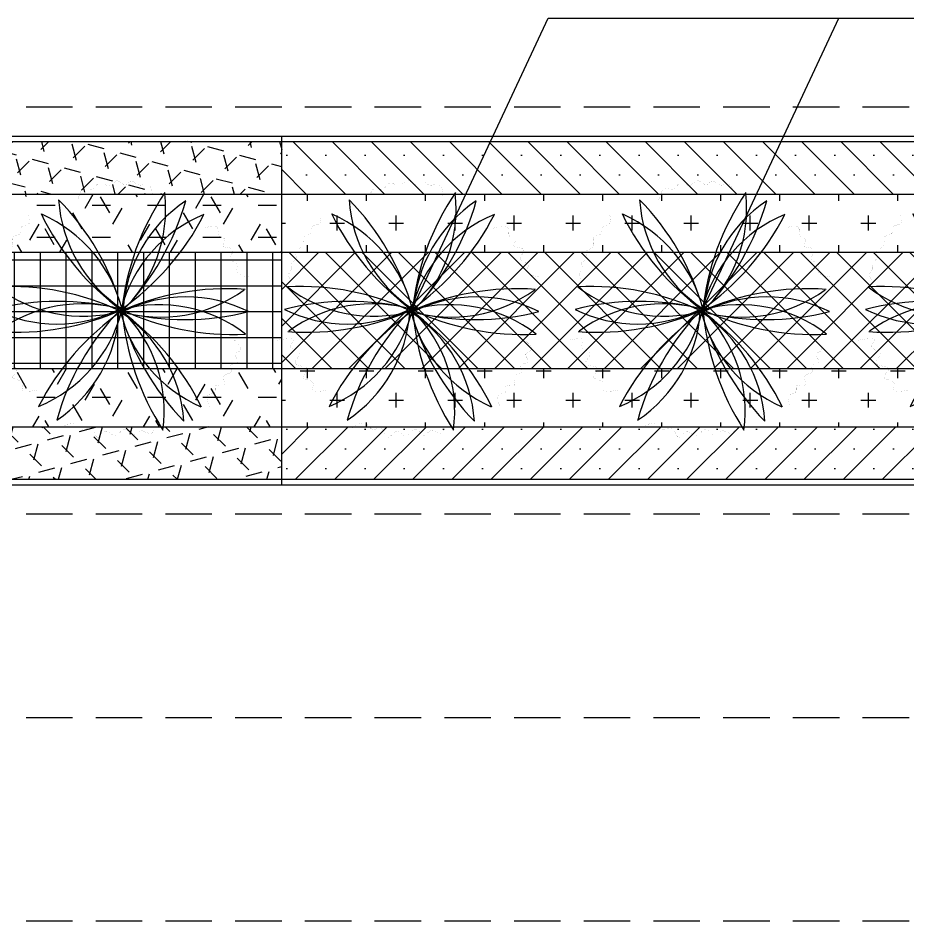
# Model space of a CAD drawing. Extents: x 941299 to 942979, y 2579300 to 2579597.
# Drawn here: x 941897.87 to 941936.16, y 2579380.63 to 2579419.45 of the extents above; entities that cross this region are included whole.
import ezdxf

# ---------------------------------------------------------------- set-up
doc = ezdxf.new("R2010")
doc.units = 0
doc.linetypes.add('HIDDEN', pattern=[0.375, 0.25, -0.125])
for name, color, linetype in [('fz', 7, 'CONTINUOUS'), ('尺寸标注', 2, 'CONTINUOUS'), ('绿化工程', 3, 'CONTINUOUS'), ('路缘石', 37, 'CONTINUOUS')]:
    doc.layers.add(name, color=color, linetype=linetype)
pattern_1 = [(0, (0, 0), (0, 1.374815), [0.79375, -1.5875]), (120, (0, 0), (-1.1906247155, -0.6874075), [0.79375, -1.5875]), (60, (0.7937, 0), (-1.1906247155, 0.6874075), [0.79375, -1.5875])]
pattern_2 = [(0, (125, 0), (1.27, 1.27), [0.635, -1.905]), (90, (125.3175, -0.3175), (-1.27, 1.27), [0.635, -1.905])]

# ---------------------------------------------------------------- blocks, each defined once
blk = doc.blocks.new('xygr')
at = {"layer": '绿化工程', "color": 3, "const_width": 0.00216}
for points in [[(-1.876, 4.73), (-1.801, 4.963), (-1.726, 5.118), (-1.652, 5.209), (-1.578, 5.251), (-1.506, 5.257), (-1.438, 5.243), (-1.373, 5.223), (-1.312, 5.212), (-1.257, 5.219), (-1.206, 5.245), (-1.159, 5.283), (-1.114, 5.328), (-1.071, 5.375), (-1.029, 5.42), (-0.986, 5.456), (-0.942, 5.48), (-0.897, 5.486), (-0.849, 5.478), (-0.8, 5.461), (-0.75, 5.437), (-0.7, 5.413), (-0.649, 5.392), (-0.598, 5.378), (-0.547, 5.376), (-0.497, 5.388), (-0.448, 5.412), (-0.399, 5.444), (-0.352, 5.48), (-0.304, 5.515), (-0.258, 5.546), (-0.213, 5.568), (-0.168, 5.577), (-0.124, 5.57), (-0.08, 5.551), (-0.038, 5.523), (0.004, 5.491), (0.045, 5.459), (0.086, 5.43), (0.126, 5.41), (0.165, 5.402), (0.203, 5.409), (0.241, 5.428), (0.278, 5.455), (0.315, 5.487), (0.351, 5.518), (0.388, 5.544), (0.424, 5.562), (0.461, 5.568), (0.498, 5.557), (0.536, 5.535), (0.577, 5.504), (0.62, 5.47), (0.669, 5.437), (0.722, 5.409), (0.782, 5.39), (0.85, 5.387), (0.925, 5.399), (1.004, 5.417), (1.084, 5.428), (1.16, 5.419), (1.228, 5.378), (1.284, 5.291), (1.324, 5.146), (1.343, 4.931)], [(-5.111, 1.249), (-5.212, 1.347), (-5.27, 1.431), (-5.293, 1.502), (-5.289, 1.563), (-5.266, 1.615), (-5.233, 1.661), (-5.199, 1.703), (-5.171, 1.742), (-5.156, 1.782), (-5.152, 1.821), (-5.157, 1.859), (-5.167, 1.896), (-5.178, 1.932), (-5.188, 1.966), (-5.192, 1.999), (-5.187, 2.029), (-5.171, 2.057), (-5.147, 2.082), (-5.116, 2.107), (-5.082, 2.132), (-5.048, 2.157), (-5.016, 2.183), (-4.99, 2.211), (-4.973, 2.242), (-4.966, 2.277), (-4.967, 2.314), (-4.974, 2.352), (-4.983, 2.392), (-4.992, 2.432), (-4.996, 2.47), (-4.992, 2.507), (-4.979, 2.542), (-4.953, 2.573), (-4.917, 2.601), (-4.874, 2.628), (-4.828, 2.655), (-4.781, 2.683), (-4.739, 2.714), (-4.702, 2.747), (-4.676, 2.785), (-4.663, 2.828), (-4.659, 2.874), (-4.662, 2.923), (-4.668, 2.973), (-4.674, 3.022), (-4.676, 3.068), (-4.671, 3.109), (-4.656, 3.145), (-4.628, 3.175), (-4.589, 3.198), (-4.543, 3.218), (-4.495, 3.236), (-4.446, 3.254), (-4.4, 3.274), (-4.362, 3.297), (-4.333, 3.326), (-4.318, 3.362), (-4.312, 3.404), (-4.312, 3.448), (-4.312, 3.493), (-4.31, 3.536), (-4.3, 3.577), (-4.279, 3.611), (-4.241, 3.637), (-4.186, 3.655), (-4.12, 3.67), (-4.051, 3.689), (-3.989, 3.72), (-3.943, 3.771), (-3.921, 3.848), (-3.933, 3.958), (-3.987, 4.11)], [(3.518, 3.538), (3.786, 3.602), (3.971, 3.621), (4.088, 3.606), (4.151, 3.563), (4.176, 3.502), (4.177, 3.432), (4.169, 3.359), (4.167, 3.294), (4.182, 3.242), (4.214, 3.203), (4.256, 3.173), (4.304, 3.15), (4.354, 3.13), (4.399, 3.112), (4.436, 3.091), (4.46, 3.065), (4.467, 3.033), (4.46, 2.994), (4.444, 2.951), (4.425, 2.907), (4.407, 2.864), (4.395, 2.823), (4.394, 2.786), (4.409, 2.757), (4.443, 2.735), (4.493, 2.72), (4.553, 2.709), (4.617, 2.699), (4.68, 2.688), (4.737, 2.673), (4.782, 2.652), (4.809, 2.622), (4.815, 2.582), (4.805, 2.533), (4.783, 2.478), (4.755, 2.419), (4.727, 2.359), (4.704, 2.301), (4.694, 2.248), (4.7, 2.201), (4.727, 2.162), (4.771, 2.13), (4.825, 2.103), (4.883, 2.077), (4.938, 2.049), (4.985, 2.019), (5.018, 1.981), (5.028, 1.935), (5.016, 1.879), (4.992, 1.814), (4.973, 1.745), (4.976, 1.674), (5.017, 1.604), (5.112, 1.539), (5.277, 1.482), (5.529, 1.436)], [(-5.766, -1.279), (-5.447, -1.225), (-5.243, -1.21), (-5.132, -1.226), (-5.093, -1.266), (-5.103, -1.324), (-5.141, -1.391), (-5.185, -1.461), (-5.213, -1.527), (-5.208, -1.582), (-5.173, -1.628), (-5.118, -1.667), (-5.051, -1.702), (-4.98, -1.735), (-4.914, -1.769), (-4.861, -1.806), (-4.831, -1.849), (-4.828, -1.9), (-4.848, -1.956), (-4.883, -2.016), (-4.925, -2.077), (-4.966, -2.138), (-4.999, -2.195), (-5.015, -2.246), (-5.007, -2.29), (-4.97, -2.324), (-4.909, -2.351), (-4.831, -2.373), (-4.746, -2.391), (-4.661, -2.41), (-4.583, -2.43), (-4.522, -2.456), (-4.484, -2.489), (-4.477, -2.53), (-4.493, -2.579), (-4.525, -2.632), (-4.567, -2.688), (-4.608, -2.744), (-4.643, -2.798), (-4.663, -2.847), (-4.66, -2.888), (-4.629, -2.921), (-4.576, -2.947), (-4.508, -2.97), (-4.433, -2.992), (-4.359, -3.017), (-4.294, -3.048), (-4.246, -3.087), (-4.223, -3.139), (-4.229, -3.205), (-4.248, -3.277), (-4.261, -3.349), (-4.249, -3.412), (-4.194, -3.458), (-4.075, -3.479), (-3.873, -3.467), (-3.57, -3.415)], [(3.81, -4.14), (3.735, -3.938), (3.706, -3.794), (3.714, -3.697), (3.75, -3.637), (3.804, -3.603), (3.866, -3.586), (3.928, -3.575), (3.98, -3.56), (4.015, -3.532), (4.035, -3.495), (4.044, -3.449), (4.046, -3.401), (4.046, -3.352), (4.048, -3.307), (4.056, -3.269), (4.075, -3.241), (4.107, -3.227), (4.15, -3.223), (4.201, -3.226), (4.254, -3.232), (4.307, -3.238), (4.356, -3.24), (4.397, -3.233), (4.426, -3.215), (4.44, -3.184), (4.443, -3.14), (4.438, -3.087), (4.429, -3.03), (4.419, -2.97), (4.414, -2.912), (4.417, -2.859), (4.432, -2.813), (4.461, -2.778), (4.501, -2.752), (4.55, -2.733), (4.601, -2.718), (4.652, -2.705), (4.698, -2.691), (4.735, -2.675), (4.759, -2.653), (4.767, -2.625), (4.762, -2.59), (4.748, -2.552), (4.73, -2.512), (4.713, -2.471), (4.7, -2.432), (4.697, -2.395), (4.706, -2.363), (4.732, -2.338), (4.771, -2.317), (4.818, -2.299), (4.869, -2.282), (4.919, -2.265), (4.962, -2.245), (4.995, -2.222), (5.013, -2.192), (5.012, -2.156), (4.997, -2.114), (4.973, -2.068), (4.947, -2.02), (4.925, -1.971), (4.912, -1.924), (4.914, -1.88), (4.938, -1.841), (4.985, -1.807), (5.045, -1.774), (5.103, -1.735), (5.143, -1.684), (5.152, -1.617), (5.115, -1.525), (5.016, -1.404), (4.841, -1.246)], [(-2.574, -5.069), (-2.373, -4.926), (-2.212, -4.852), (-2.085, -4.834), (-1.985, -4.858), (-1.908, -4.91), (-1.845, -4.975), (-1.792, -5.04), (-1.742, -5.091), (-1.69, -5.118), (-1.636, -5.123), (-1.58, -5.112), (-1.524, -5.094), (-1.469, -5.073), (-1.415, -5.056), (-1.364, -5.05), (-1.316, -5.061), (-1.272, -5.094), (-1.231, -5.144), (-1.193, -5.205), (-1.157, -5.27), (-1.121, -5.334), (-1.086, -5.39), (-1.05, -5.432), (-1.013, -5.452), (-0.973, -5.448), (-0.931, -5.423), (-0.888, -5.384), (-0.843, -5.336), (-0.797, -5.287), (-0.749, -5.242), (-0.701, -5.207), (-0.653, -5.189), (-0.605, -5.193), (-0.556, -5.214), (-0.507, -5.247), (-0.458, -5.286), (-0.409, -5.325), (-0.359, -5.358), (-0.309, -5.381), (-0.259, -5.386), (-0.209, -5.37), (-0.158, -5.338), (-0.107, -5.295), (-0.056, -5.246), (-0.004, -5.197), (0.048, -5.155), (0.1, -5.125), (0.152, -5.113), (0.204, -5.123), (0.256, -5.151), (0.307, -5.19), (0.357, -5.236), (0.405, -5.283), (0.451, -5.324), (0.494, -5.354), (0.535, -5.366), (0.572, -5.359), (0.608, -5.334), (0.644, -5.299), (0.683, -5.259), (0.726, -5.221), (0.776, -5.19), (0.834, -5.173), (0.903, -5.176), (0.984, -5.201), (1.071, -5.238), (1.158, -5.272), (1.24, -5.29), (1.31, -5.276), (1.362, -5.218), (1.389, -5.1), (1.387, -4.909)]]:
    blk.add_lwpolyline(points, dxfattribs=at)
at = {"layer": '绿化工程', "color": 3}
for centre, radius, start, end in [((11.164, -1.2), 11.2, 145.9472, 174.0707), ((-10.718, -3.047), 11.2, 16.0879, 44.2115), ((3.37, 5.15), 6.072, 183.6533, 236.4894), ((-4.157, 4.361), 6.072, 313.5126, 6.3487), ((-7.995, 7.762), 11.2, 316.0879, 344.2115), ((6.147, -0.34), 6.072, 123.6533, 176.4894), ((6.623, 9.064), 11.2, 205.9472, 234.0707), ((-5.853, -1.424), 6.072, 13.5126, 66.3487), ((-6.41, 9.227), 11.2, 304.7855, 332.909), ((5.87, -1.489), 6.072, 112.3508, 165.187), ((-4.78, -10.17), 11.2, 64.7855, 92.909), ((-1.64, 5.824), 6.072, 232.3508, 285.187), ((4.545, -10.265), 11.2, 85.9472, 114.0707), ((1.7, 5.784), 6.072, 253.5126, 306.3487), ((-2.719, -10.81), 11.2, 76.0879, 104.2115), ((2.782, -5.49), 6.072, 63.6533, 116.4894), ((-2.773, 5.489), 6.072, 243.6533, 296.4894), ((-4.537, 10.263), 11.2, 265.9472, 294.0707), ((-1.692, -5.785), 6.072, 73.5126, 126.3487), ((8.004, -7.763), 11.2, 136.0879, 164.2115), ((-6.614, -9.065), 11.2, 25.9472, 54.0707), ((5.862, 1.423), 6.072, 193.5126, 246.3487), ((4.789, 10.168), 11.2, 244.7855, 272.909), ((11.203, 0.94), 11.2, 184.7855, 212.909), ((1.648, -5.825), 6.072, 52.3508, 105.187), ((6.418, -9.229), 11.2, 124.7855, 152.909), ((-5.862, 1.488), 6.072, 292.3508, 345.187), ((-6.139, 0.339), 6.072, 303.6533, 356.4894), ((10.726, 3.046), 11.2, 196.0879, 224.2115), ((-3.361, -5.151), 6.072, 3.6533, 56.4894), ((2.727, 10.808), 11.2, 256.0879, 284.2115), ((-4.218, -4.336), 6.072, 352.3508, 45.187)]:
    blk.add_arc(centre, radius, start, end, dxfattribs=at)

msp = doc.modelspace()

# ---------------------------------------------------------------- hatches: boundary and pattern name
at = {"layer": '绿化工程'}
h = msp.add_hatch(dxfattribs=at)
h.set_pattern_fill('TRIANG', color=9, scale=0.15, angle=165, style=0)
h.set_pattern_definition([(225, (0, 0), (0.36978750163, -1.38006631525), [0.714375, -0.714375]), (285, (0, 0), (1.3800662387, -0.3697877872), [0.714375, -0.714375]), (165, (0.1849, -0.69), (-1.0102787371, -1.01027852804), [0.714375, -0.714375])])
h.paths.add_polyline_path([(941846.7134, 2579414.14137), (941846.7134, 2579411.88137), (941909.2134, 2579411.88137), (941909.2134, 2579414.14137)])
h = msp.add_hatch(dxfattribs=at)
h.set_pattern_fill('SACNCR', color=9, scale=0.5, angle=90, style=0)
h.set_pattern_definition([(135, (125, 0), (-0.84189901135, -0.84189901135), []), (135, (125, 0.8419), (-0.84189901135, -0.84189901135), [0, -1.190625])])
h.paths.add_polyline_path([(941909.2134, 2579414.14137), (941909.2134, 2579411.88137), (941971.7134, 2579411.88137), (941971.7134, 2579414.14137)])
h = msp.add_hatch(dxfattribs=at)
h.set_pattern_fill('HEX', color=9, scale=0.25, style=0)
h.set_pattern_definition(pattern_1)
h.paths.add_polyline_path([(941846.7134, 2579411.88137), (941846.7134, 2579409.38137), (941909.2134, 2579409.38137), (941909.2134, 2579411.88137)])
h = msp.add_hatch(dxfattribs=at)
h.set_pattern_fill('CROSS', color=9, scale=0.2, style=0)
h.set_pattern_definition(pattern_2)
h.paths.add_polyline_path([(941909.2134, 2579411.88137), (941909.2134, 2579409.38137), (941971.7134, 2579409.38137), (941971.7134, 2579411.88137)])
h = msp.add_hatch(dxfattribs=at)
h.set_pattern_fill('ANSI37', color=9, scale=0.35, angle=45, style=0)
h.paths.add_polyline_path([(941846.7134, 2579409.38137), (941846.7134, 2579404.38137), (941909.2134, 2579404.38137), (941909.2134, 2579409.38137)])
h = msp.add_hatch(dxfattribs=at)
h.set_pattern_fill('ANSI37', color=9, scale=0.35, style=0)
h.set_pattern_definition([(45, (125, 0), (-0.7857724106, 0.7857724106), []), (135, (125, 0), (-0.7857724106, -0.7857724106), [])])
h.paths.add_polyline_path([(941909.2134, 2579409.38137), (941909.2134, 2579404.38137), (941971.7134, 2579404.38137), (941971.7134, 2579409.38137)])
h = msp.add_hatch(dxfattribs=at)
h.set_pattern_fill('HEX', color=9, scale=0.25, style=0)
h.set_pattern_definition(pattern_1)
h.paths.add_polyline_path([(941846.7134, 2579401.88137), (941846.7134, 2579404.38137), (941909.2134, 2579404.38137), (941909.2134, 2579401.88137)])
h = msp.add_hatch(dxfattribs=at)
h.set_pattern_fill('CROSS', color=9, scale=0.2, style=0)
h.set_pattern_definition(pattern_2)
h.paths.add_polyline_path([(941909.2134, 2579401.88137), (941909.2134, 2579404.38137), (941971.7134, 2579404.38137), (941971.7134, 2579401.88137)])
h = msp.add_hatch(dxfattribs=at)
h.set_pattern_fill('TRIANG', color=9, scale=0.15, angle=75, style=0)
h.set_pattern_definition([(135, (0, 0), (-1.38006631525, -0.36978750163), [0.714375, -0.714375]), (195, (0, 0), (-0.3697877872, -1.3800662387), [0.714375, -0.714375]), (75, (-0.69, -0.1849), (-1.01027852804, 1.0102787371), [0.714375, -0.714375])])
h.paths.add_polyline_path([(941846.7134, 2579399.62137), (941846.7134, 2579401.88137), (941909.2134, 2579401.88137), (941909.2134, 2579399.62137)])
h = msp.add_hatch(dxfattribs=at)
h.set_pattern_fill('SACNCR', color=9, scale=0.5, style=0)
h.set_pattern_definition([(45, (125, 0), (-0.84189901135, 0.84189901135), []), (45, (125.8419, 0), (-0.84189901135, 0.84189901135), [0, -1.190625])])
h.paths.add_polyline_path([(941909.2134, 2579399.62137), (941909.2134, 2579401.88137), (941971.7134, 2579401.88137), (941971.7134, 2579399.62137)])

# ---------------------------------------------------------------- linework, layer by layer
at = {"layer": 'fz', "color": 2}
for p, q in [((941784.2134, 2579414.38137), (942084.2134, 2579414.38137)), ((941784.2134, 2579399.38137), (942084.2134, 2579399.38137))]:
    msp.add_line(p, q, dxfattribs=at)
at = {"layer": 'fz', "color": 8}
for p, q in [((941909.2134, 2579399.38137), (941909.2134, 2579414.38137)), ((941784.2134, 2579411.88137), (942084.2134, 2579411.88137)), ((941784.2134, 2579409.38137), (942084.2134, 2579409.38137)), ((941784.2134, 2579404.38137), (942084.2134, 2579404.38137)), ((941784.2134, 2579401.88137), (942084.2134, 2579401.88137))]:
    msp.add_line(p, q, dxfattribs=at)
at = {"layer": '尺寸标注'}
for p, q in [((941914.80612, 2579406.88137), (941920.68415, 2579419.45406)), ((941920.68415, 2579419.45406), (941957.28826, 2579419.45406)), ((941927.30612, 2579406.88137), (941933.18415, 2579419.45406))]:
    msp.add_line(p, q, dxfattribs=at)
at = {"layer": '尺寸标注', "color": 253, "linetype": 'HIDDEN', "ltscale": 8}
for p, q in [((941784.2134, 2579415.63137), (942084.2134, 2579415.63137)), ((941784.2134, 2579398.13137), (942084.2134, 2579398.13137)), ((941784.2134, 2579389.38137), (942084.2134, 2579389.38137)), ((941784.2134, 2579380.63137), (942084.2134, 2579380.63137))]:
    msp.add_line(p, q, dxfattribs=at)
at = {"layer": '路缘石'}
for p, q in [((941784.2134, 2579414.14137), (942084.2134, 2579414.14137)), ((941784.2134, 2579399.62137), (942084.2134, 2579399.62137))]:
    msp.add_line(p, q, dxfattribs=at)

# ---------------------------------------------------------------- block references
at = {"layer": 'fz'}
for p in [(941902.30612, 2579406.88137), (941914.80612, 2579406.88137), (941927.30612, 2579406.88137), (941939.80612, 2579406.88137)]:
    msp.add_blockref('xygr', p, dxfattribs=at)

doc.saveas('drawing.dxf')
